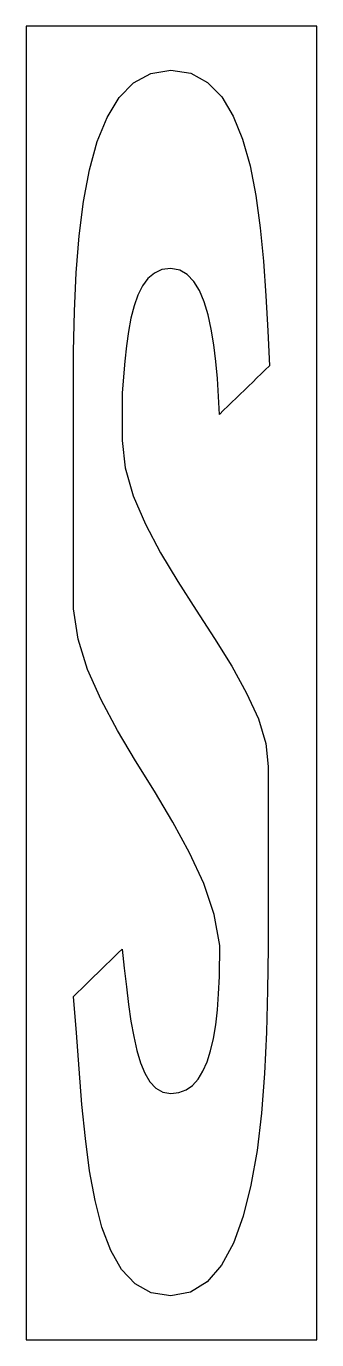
# Model space of a CAD drawing. Extents: x 0 to 23, y 0 to 104.
import ezdxf

# ---------------------------------------------------------------- set-up
doc = ezdxf.new("R2010")
doc.units = 0
doc.layers.add('CUT', color=7, linetype='Continuous')
doc.layers.add('OUTSIDE', color=1, linetype='Continuous')

msp = doc.modelspace()

# ---------------------------------------------------------------- linework, layer by layer
at = {"layer": 'CUT'}
msp.add_lwpolyline([(13.0216, 100.2736), (14.356, 99.5536), (15.4792, 98.4112), (16.3912, 96.8944), (17.1304, 95.0512), (17.716, 92.9392), (18.1768, 90.5872), (18.5224, 88.0528), (18.772, 85.3936), (18.9736, 82.6576), (19.1176, 79.8832), (19.252, 77.1184), (18.916, 76.8016), (18.5896, 76.4752), (18.2632, 76.1584), (17.9272, 75.832), (17.6008, 75.5152), (17.2744, 75.1984), (16.9384, 74.872), (16.612, 74.5552), (16.2856, 74.2288), (15.9496, 73.912), (15.6232, 73.5952), (15.2968, 73.2688), (15.2296, 74.6896), (15.1336, 76.1008), (15.0184, 77.464), (14.8552, 78.7792), (14.6536, 80.0176), (14.404, 81.16), (14.0872, 82.1776), (13.7224, 83.0704), (13.2712, 83.7904), (12.7528, 84.3376), (12.148, 84.6928), (11.4472, 84.8176), (10.7464, 84.7312), (10.1512, 84.4624), (9.6328, 84.0304), (9.2008, 83.4352), (8.836, 82.7056), (8.5384, 81.8608), (8.2888, 80.8912), (8.0968, 79.8352), (7.9336, 78.6928), (7.7992, 77.4928), (7.6936, 76.2352), (7.5976, 74.9392), (7.5976, 74.6224), (7.5976, 74.3152), (7.5976, 73.9984), (7.5976, 73.6912), (7.5976, 73.3744), (7.5976, 73.0672), (7.5976, 72.7504), (7.5976, 72.4432), (7.5976, 72.1264), (7.5976, 71.8192), (7.5976, 71.5024), (7.5976, 71.1952), (7.828, 69.0352), (8.4616, 66.8272), (9.4312, 64.5808), (10.6408, 62.3056), (12.0136, 60.0304), (13.4632, 57.7552), (14.9128, 55.5184), (16.2664, 53.3296), (17.4472, 51.208), (18.3784, 49.1632), (18.9736, 47.2144), (19.1464, 45.3904), (19.1464, 44.2), (19.1464, 43), (19.1464, 41.8096), (19.1464, 40.6096), (19.1464, 39.4096), (19.1464, 38.2192), (19.1464, 37.0192), (19.1464, 35.8288), (19.1464, 34.6288), (19.1464, 33.4288), (19.1464, 32.2384), (19.1464, 31.0384), (19.108, 27.688), (19.0312, 24.3472), (18.868, 21.0832), (18.6184, 17.944), (18.2728, 14.9776), (17.7928, 12.2416), (17.1784, 9.7744), (16.4104, 7.6432), (15.4696, 5.896), (14.3368, 4.5904), (13.0024, 3.7648), (11.4472, 3.4768), (9.9016, 3.7264), (8.6152, 4.4368), (7.5496, 5.56), (6.6856, 7.0672), (5.9944, 8.9008), (5.4472, 11.0128), (5.0152, 13.3744), (4.6792, 15.928), (4.4104, 18.6256), (4.1896, 21.4384), (3.9688, 24.3088), (3.748, 27.1888), (4.0648, 27.5056), (4.3912, 27.8128), (4.708, 28.1296), (5.0344, 28.4368), (5.3512, 28.7536), (5.668, 29.0608), (5.9944, 29.3776), (6.3112, 29.6848), (6.6376, 30.0016), (6.9544, 30.3088), (7.2808, 30.6256), (7.5976, 30.9328), (7.7608, 29.416), (7.924, 27.9472), (8.0968, 26.5456), (8.2888, 25.2304), (8.5096, 24.0112), (8.7592, 22.9072), (9.0472, 21.928), (9.3928, 21.1024), (9.796, 20.4208), (10.2664, 19.9216), (10.8136, 19.6048), (11.4472, 19.4992), (12.0904, 19.5664), (12.6568, 19.7872), (13.1656, 20.1424), (13.6072, 20.632), (13.9912, 21.256), (14.3176, 22.0048), (14.596, 22.8688), (14.8168, 23.848), (14.9992, 24.9328), (15.1336, 26.1136), (15.2296, 27.3904), (15.2968, 28.7536), (15.316, 31.2208), (14.8744, 33.6784), (14.0488, 36.1264), (12.9256, 38.5648), (11.6008, 40.9936), (10.1416, 43.4224), (8.6536, 45.8416), (7.2232, 48.2512), (5.9272, 50.6608), (4.8616, 53.0704), (4.1032, 55.4704), (3.748, 57.88), (3.748, 59.3104), (3.748, 60.7408), (3.748, 62.1712), (3.748, 63.6016), (3.748, 65.0224), (3.748, 66.4528), (3.748, 67.8832), (3.748, 69.3136), (3.748, 70.744), (3.748, 72.1744), (3.748, 73.6048), (3.748, 75.0352), (3.748, 78.2608), (3.8152, 81.4288), (3.9496, 84.4816), (4.1896, 87.4), (4.5256, 90.1264), (4.996, 92.632), (5.62, 94.8688), (6.3976, 96.7888), (7.348, 98.3536), (8.5, 99.5248), (9.8536, 100.264), (11.4472, 100.5232)], close=True, dxfattribs=at)
at = {"layer": 'OUTSIDE'}
msp.add_lwpolyline([(0, 0), (23, 0), (23, 104), (0, 104)], close=True, dxfattribs=at)

doc.saveas('drawing.dxf')
